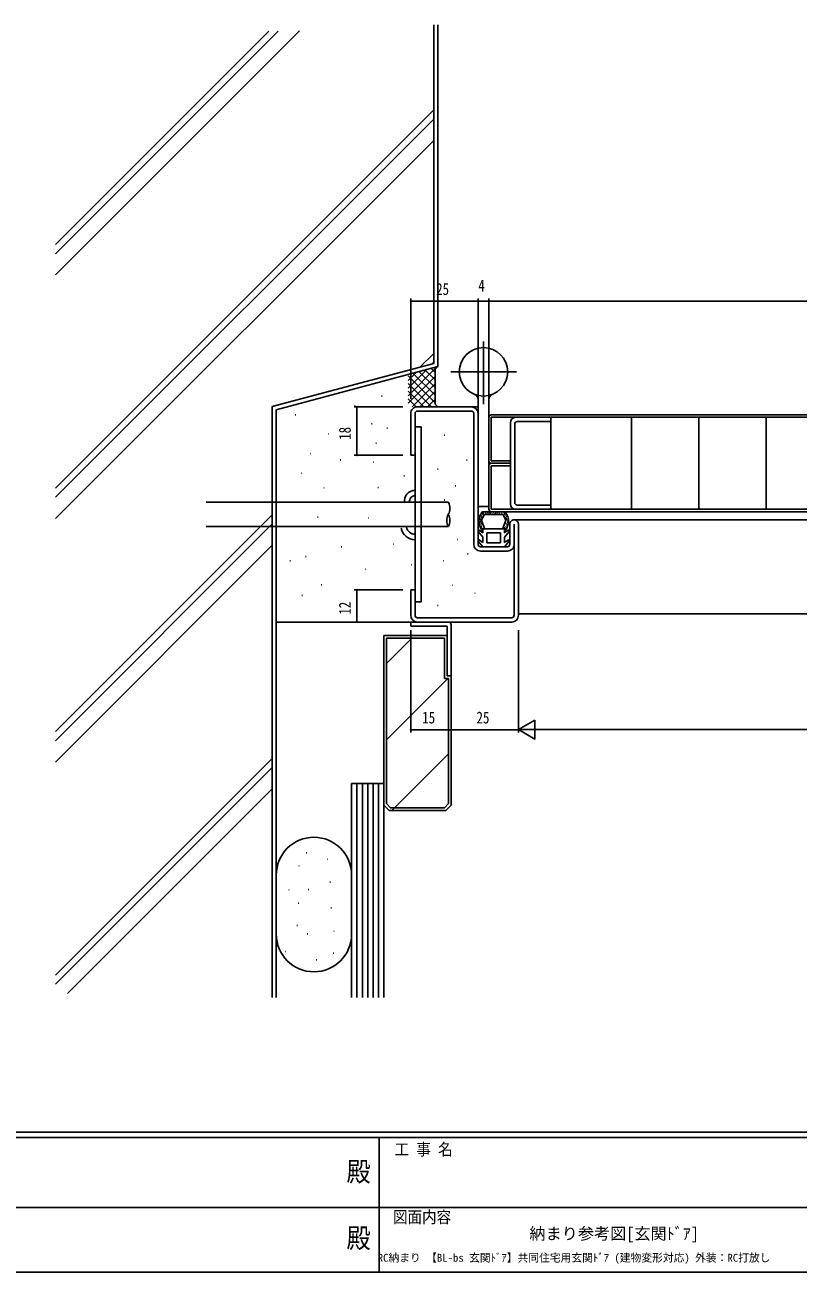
# Model space of a CAD drawing. Units: millimetres, scale not verified. Extents: x -567 to 567, y -403 to 403.
# Drawn here: x -144.3 to 143, y -403 to 60.5 of the extents above; entities that cross this region are included whole.
import ezdxf
from ezdxf.enums import TextEntityAlignment as Align

# ---------------------------------------------------------------- set-up
doc = ezdxf.new("R2010")
doc.units = ezdxf.units.MM
doc.header["$LTSCALE"] = 2
for name, color, linetype in [('0-1_USER1', 3, 'Continuous'), ('0-2_YKK_11', 7, 'Continuous'), ('0-3_YKK_12', 2, 'Continuous'), ('0-4_YKK_13', 4, 'Continuous'), ('0-5_YKK_D', 6, 'Continuous'), ('0-6_YKK_ZWAK', 7, 'Continuous'), ('0-7_YSS_K', 3, 'Continuous')]:
    doc.layers.add(name, color=color, linetype=linetype)
doc.styles.add('ＭＳ ゴシック', font='')
doc.styles.get('ＭＳ ゴシック').set_extended_font_data('MS Gothic')

msp = doc.modelspace()

# ---------------------------------------------------------------- linework, layer by layer
at = {"layer": '0-2_YKK_11'}
for p, q in [((21.584, -81.397), (1.584, -81.397)), ((1.584, -82.997), (21.584, -82.997)), ((-0.916, -83.897), (-0.916, -99.397)), ((0.684, -99.397), (0.684, -83.897)), ((22.484, -83.897), (22.485, -132.497)), ((24.085, -132.497), (24.084, -83.897)), ((36.084, -87.298), (36.084, -117.498)), ((37.684, -116.998), (37.684, -87.798)), ((51.084, -85.298), (38.084, -85.298)), ((38.584, -86.898), (51.084, -86.898)), ((51.084, -86.898), (51.084, -85.298)), ((-0.916, -99.397), (0.684, -99.397)), ((38.084, -119.498), (51.084, -119.498)), ((51.084, -117.898), (38.584, -117.898)), ((51.084, -119.498), (51.084, -117.898)), ((35.884, -124.997), (35.885, -132.497)), ((37.484, -124.997), (37.485, -158.897)), ((39.085, -158.897), (39.085, -124.997)), ((34.985, -133.397), (24.985, -133.397)), ((24.985, -134.997), (34.985, -134.997)), ((-0.915, -149.397), (-0.915, -158.897)), ((0.685, -149.397), (-0.915, -149.397)), ((0.685, -158.897), (0.685, -149.397)), ((-0.915, -162.897), (-0.915, -161.397)), ((-0.915, -161.397), (13.085, -161.397)), ((36.585, -159.797), (1.585, -159.797)), ((1.585, -161.397), (36.585, -161.397)), ((12.585, -162.897), (-0.915, -162.897)), ((12.585, -181.397), (12.585, -162.897)), ((14.085, -162.397), (14.085, -181.397)), ((14.085, -181.397), (12.585, -181.397))]:
    msp.add_line(p, q, dxfattribs=at)
for centre, radius, start, end in [((1.584, -83.897), 2.5, 90, 180.00027), ((1.584, -83.897), 0.9, 90, 180.00027), ((21.584, -83.897), 2.5, 0.00027, 90), ((21.584, -83.897), 0.9, 0.00027, 90), ((38.084, -87.298), 2, 90, 180), ((38.584, -87.798), 0.9, 90, 180), ((38.084, -117.498), 2, 180, 270), ((38.584, -116.998), 0.9, 180, 270), ((37.484, -124.997), 1.6, 0.00027, 180.00082), ((24.985, -132.497), 2.5, 180.00027, 270), ((24.985, -132.497), 0.9, 180.00027, 270), ((34.985, -132.497), 0.9, 270, 359.9993), ((34.985, -132.497), 2.5, 270, 0.00027), ((1.585, -158.897), 2.5, 180.00027, 270), ((1.585, -158.897), 0.9, 180.00027, 270), ((13.085, -162.397), 1, 0, 90), ((36.585, -158.897), 0.9, 270, 0.00027), ((36.585, -158.897), 2.5, 270, 0.00027)]:
    msp.add_arc(centre, radius, start, end, dxfattribs=at)
at = {"layer": '0-3_YKK_12'}
for p, q in [((21.585, -81.397), (24.085, -81.397)), ((156.084, -123.397), (37.484, -123.397)), ((39.085, -158.397), (169.584, -158.397))]:
    msp.add_line(p, q, dxfattribs=at)
at = {"layer": '0-4_YKK_13'}
for p, q in [((26.085, -57.152), (26.085, -80.356)), ((13.908, -68.397), (38.381, -68.397)), ((24.085, -78.644), (24.085, -83.897)), ((28.085, -78.644), (28.085, -118.397)), ((28.985, -85.298), (28.985, -101.498)), ((28.985, -85.298), (38.584, -85.298)), ((169.584, -84.398), (29.085, -84.398)), ((51.084, -85.298), (169.537, -85.298)), ((51.084, -119.497), (51.084, -85.298)), ((81.084, -119.497), (81.084, -85.298)), ((106.084, -119.497), (106.084, -85.298)), ((131.084, -119.497), (131.084, -85.298)), ((0.685, -153.897), (0.685, -88.897)), ((0.685, -88.897), (2.985, -88.897)), ((2.985, -88.897), (2.985, -153.897)), ((36.084, -101.497), (28.985, -101.497)), ((28.985, -103.297), (28.985, -119.498)), ((28.985, -103.297), (36.084, -103.297)), ((29.085, -102.397), (36.084, -102.397)), ((24.085, -118.397), (28.085, -118.397)), ((34.132, -120.397), (25.646, -120.397)), ((28.085, -118.397), (28.085, -119.397)), ((38.543, -119.497), (28.985, -119.498)), ((30.893, -120.397), (156.084, -120.397)), ((33.493, -120.431), (33.693, -120.431)), ((169.537, -119.497), (51.084, -119.497)), ((24.607, -124.785), (24.807, -124.785)), ((24.797, -124.153), (24.997, -124.153)), ((24.809, -123.389), (25.009, -123.389)), ((24.941, -122.996), (25.141, -122.996)), ((24.976, -124.177), (25.176, -124.177)), ((25.012, -123.58), (25.212, -123.58)), ((25.108, -122.399), (25.308, -122.399)), ((25.143, -124.868), (25.343, -124.868)), ((25.215, -123.127), (25.415, -123.127)), ((25.322, -121.922), (25.522, -121.922)), ((25.346, -122.626), (25.546, -122.626)), ((25.37, -124.701), (25.57, -124.701)), ((25.382, -122.387), (25.582, -122.387)), ((26.37, -121.397), (25.408, -123.503)), ((25.408, -123.503), (26.314, -126.286)), ((25.656, -121.182), (25.856, -121.182)), ((25.847, -121.481), (26.047, -121.481)), ((25.907, -120.55), (26.107, -120.55)), ((26.002, -121.099), (26.202, -121.099)), ((26.37, -121.397), (33.408, -121.397)), ((26.682, -120.895), (26.882, -120.895)), ((26.968, -121.181), (27.168, -121.181)), ((27.415, -120.698), (27.615, -120.698)), ((27.683, -120.967), (27.883, -120.967)), ((28.13, -120.984), (28.33, -120.984)), ((28.487, -120.752), (28.687, -120.752)), ((28.756, -120.895), (28.956, -120.895)), ((29.417, -121.127), (29.617, -121.127)), ((29.756, -120.716), (29.956, -120.716)), ((30.203, -121.127), (30.403, -121.127)), ((30.489, -120.788), (30.689, -120.788)), ((30.882, -121.074), (31.082, -121.074)), ((31.311, -120.931), (31.511, -120.931)), ((31.901, -120.877), (32.101, -120.877)), ((31.973, -121.27), (32.173, -121.27)), ((32.813, -120.806), (33.013, -120.806)), ((34.371, -123.503), (33.408, -121.397)), ((33.464, -126.286), (34.371, -123.503)), ((33.617, -121.092), (33.817, -121.092)), ((33.684, -121.54), (33.884, -121.54)), ((33.804, -121.194), (34.004, -121.194)), ((33.923, -120.693), (34.123, -120.693)), ((34.09, -121.779), (34.29, -121.779)), ((34.221, -121.302), (34.421, -121.302)), ((34.281, -122.697), (34.481, -122.697)), ((34.448, -124.773), (34.648, -124.773)), ((34.495, -122.316), (34.695, -122.316)), ((34.698, -123.031), (34.898, -123.031)), ((34.722, -123.449), (34.922, -123.449)), ((34.853, -124.272), (35.053, -124.272)), ((35.008, -124.88), (35.208, -124.88)), ((35.02, -123.592), (35.22, -123.592)), ((35.056, -124.129), (35.256, -124.129)), ((25.889, -129.797), (24.145, -127.719)), ((25.889, -128.178), (24.541, -127.276)), ((25.138, -125.2), (25.338, -125.2)), ((25.185, -125.623), (25.385, -125.623)), ((25.244, -126.01), (25.444, -126.01)), ((25.572, -126.631), (25.772, -126.631)), ((25.889, -126.697), (29.889, -126.697)), ((25.889, -128.178), (25.889, -126.697)), ((27.389, -128.197), (29.889, -128.197)), ((27.389, -131.897), (27.389, -128.197)), ((33.889, -126.697), (29.889, -126.697)), ((32.389, -128.197), (29.889, -128.197)), ((32.389, -131.897), (32.389, -128.197)), ((33.811, -128.27), (35.258, -127.302)), ((33.818, -126.362), (34.018, -126.362)), ((33.889, -128.263), (33.889, -126.697)), ((33.889, -129.797), (33.972, -129.75)), ((33.972, -129.75), (35.655, -127.744)), ((34.111, -126.033), (34.311, -126.033)), ((34.17, -126.737), (34.37, -126.737)), ((34.592, -125.857), (34.792, -125.857)), ((34.651, -125.294), (34.851, -125.294)), ((25.889, -133.397), (24.145, -131.319)), ((25.889, -131.778), (24.541, -130.876)), ((25.889, -131.778), (25.889, -129.797)), ((29.985, -133.397), (25.889, -133.397)), ((29.889, -131.897), (27.389, -131.897)), ((29.889, -131.897), (32.389, -131.897)), ((29.985, -133.397), (33.889, -133.397)), ((33.811, -131.87), (35.258, -130.902)), ((33.889, -131.863), (33.889, -129.797)), ((33.889, -133.397), (33.972, -133.35)), ((33.972, -133.35), (35.655, -131.344)), ((2.985, -153.897), (0.685, -153.897))]:
    msp.add_line(p, q, dxfattribs=at)
msp.add_circle((26.085, -68.397), 9, dxfattribs=at)
for centre, radius, start, end in [((22.085, -78.644), 2, 0, 68.67655), ((30.085, -78.644), 2, 111.32386, 180), ((29.085, -85.398), 1, 90, 180), ((29.085, -101.397), 1, 180, 270), ((29.085, -103.397), 1, 90, 180), ((29.889, -123.897), 5.5, 140.48036, 223.34175), ((29.085, -119.397), 1, 180, 270), ((29.889, -123.897), 5.5, 316.65824, 39.51963), ((24.375, -127.526), 0.3, 56.21114, 220.00244), ((29.889, -123.897), 4.3, 213.7499, 220.62928), ((29.889, -123.897), 4.3, 319.37051, 326.2499), ((35.425, -127.551), 0.3, 319.99756, 123.78886), ((24.375, -131.126), 0.3, 56.21114, 220.00244), ((35.425, -131.151), 0.3, 319.99756, 123.78886)]:
    msp.add_arc(centre, radius, start, end, dxfattribs=at)
at = {"layer": '0-5_YKK_D'}
for p, q in [((-0.916, -78.397), (-0.916, -41.152)), ((24.085, -78.397), (24.085, -41.152)), ((24.085, -78.397), (24.085, -41.152)), ((28.085, -78.397), (28.085, -41.152)), ((28.085, -78.397), (28.085, -41.152)), ((24.085, -42.152), (-0.916, -42.152)), ((28.085, -42.152), (24.085, -42.152)), ((306.085, -42.152), (28.085, -42.152)), ((-3.915, -81.397), (-21.916, -81.397)), ((-20.916, -81.397), (-20.916, -99.398)), ((-3.915, -99.397), (-21.916, -99.398)), ((-3.915, -149.397), (-21.916, -149.397)), ((-20.916, -149.397), (-20.916, -161.397)), ((-3.915, -161.397), (-21.916, -161.397)), ((-0.915, -164.397), (-0.915, -202.398)), ((14.085, -164.397), (14.085, -202.398)), ((14.085, -164.397), (14.085, -202.398)), ((39.085, -164.397), (39.085, -202.397)), ((39.085, -164.397), (39.085, -202.398)), ((39.085, -201.397), (45.147, -197.897)), ((14.085, -201.398), (-0.915, -201.398)), ((39.085, -201.398), (14.085, -201.398)), ((39.085, -201.397), (51.209, -201.397)), ((268.085, -201.397), (46.085, -201.397))]:
    msp.add_line(p, q, dxfattribs=at)
msp.add_lwpolyline([(39.085, -201.397), (45.147, -204.897), (45.147, -197.897)], dxfattribs=at)
for centre, start, end in [((-0.916, -42.152), 0.00001, 180.00001), ((-0.916, -42.152), 180.00001, 0.00001), ((24.085, -42.152), 0, 180), ((24.085, -42.152), 0.00001, 180.00001), ((24.085, -42.152), 180, 0), ((24.085, -42.152), 180.00001, 0.00001), ((28.085, -42.152), 0, 180), ((28.085, -42.152), 0, 180), ((28.085, -42.152), 180, 0), ((28.085, -42.152), 180, 0), ((-20.916, -81.397), 90.00027, 270.00027), ((-20.916, -81.397), 270.00027, 90.00027), ((-20.916, -99.398), 90.00027, 270.00027), ((-20.916, -99.398), 270.00027, 90.00027), ((-20.916, -149.397), 90, 270), ((-20.916, -149.397), 270, 90), ((-20.916, -161.397), 90, 270), ((-20.916, -161.397), 270, 90), ((-0.915, -201.398), 0, 180), ((-0.915, -201.398), 180, 0), ((14.085, -201.398), 0.00027, 180.00027), ((14.085, -201.398), 0, 180), ((14.085, -201.398), 180.00027, 0.00027), ((14.085, -201.398), 180, 0)]:
    msp.add_arc(centre, 0.106, start, end, dxfattribs=at)
at = {"layer": '0-6_YKK_ZWAK'}
for p, q in [((537.3, -351), (-562.7, -351)), ((483.3, -353), (-562.7, -353)), ((-12.7, -353), (-12.7, -403)), ((-194.7, -378.999), (-10.7, -378.999)), ((-10.7, -378.999), (173.3, -378.999)), ((-562.7, -403), (483.3, -403))]:
    msp.add_line(p, q, dxfattribs=at)
at = {"layer": '0-7_YSS_K'}
for p, q in [((7.585, 60.542), (7.585, -65.246)), ((9.085, 60.542), (9.085, -66.397)), ((-132.964, -32.402), (-42.226, 58.336)), ((-132.964, -24.482), (-50.257, 58.225)), ((-132.964, -21.088), (-53.698, 58.178)), ((7.585, 59.022), (7.585, -65.246)), ((9.085, 59.022), (9.085, -66.397)), ((-132.964, -111.598), (7.585, 28.951)), ((-132.964, -114.992), (7.585, 25.557)), ((-132.964, -122.912), (7.585, 17.637)), ((2.547, -66.596), (7.585, -61.559)), ((7.585, -65.246), (-52.415, -81.323)), ((7.585, -65.246), (-52.415, -81.323)), ((9.085, -66.397), (-50.915, -82.474)), ((9.085, -66.397), (-50.915, -82.474)), ((8.891, -66.449), (-1.915, -77.255)), ((5.027, -67.485), (-1.915, -74.427)), ((1.163, -68.52), (-1.915, -71.598)), ((8.085, -77.084), (-0.132, -68.867)), ((8.085, -74.255), (2.099, -68.269)), ((8.085, -71.427), (4.329, -67.671)), ((8.085, -68.598), (6.56, -67.074)), ((7.184, -65.354), (7.585, -64.953)), ((9.085, -66.397), (8.085, -67.397)), ((8.085, -67.397), (8.085, -80.397)), ((8.085, -79.912), (-1.915, -69.912)), ((8.085, -70.084), (-1.915, -80.084)), ((6.742, -81.397), (-1.915, -72.74)), ((8.085, -72.912), (-0.401, -81.397)), ((-11.755, -77.459), (-11.555, -77.459)), ((3.913, -81.397), (-1.915, -75.569)), ((1.085, -81.397), (-1.915, -78.397)), ((8.085, -75.74), (2.428, -81.397)), ((8.085, -78.569), (5.256, -81.397)), ((-52.415, -301), (-52.415, -81.323)), ((-52.415, -81.323), (-52.415, -299.5)), ((-50.915, -82.474), (-50.915, -301)), ((-50.915, -82.474), (-50.915, -299.5)), ((-21.811, -80.987), (-21.611, -80.987)), ((9.085, -81.397), (1.117, -81.397)), ((9.085, -81.397), (8.085, -80.397)), ((-43.866, -84.34), (-43.666, -84.34)), ((-15.46, -87.692), (-15.26, -87.692)), ((-31.515, -91.397), (-31.315, -91.397)), ((-9.814, -89.28), (-9.614, -89.28)), ((11.535, -91.926), (11.735, -91.926)), ((-13.872, -94.926), (-13.672, -94.926)), ((-38.22, -98.807), (-38.02, -98.807)), ((-27.105, -101.101), (-26.905, -101.101)), ((19.828, -101.278), (20.028, -101.278)), ((-41.572, -106.041), (-41.372, -106.041)), ((-14.93, -101.983), (-14.73, -101.983)), ((9.065, -104.63), (9.265, -104.63)), ((-3.462, -107.1), (-3.262, -107.1)), ((15.593, -110.805), (15.793, -110.805)), ((-33.28, -111.511), (-33.08, -111.511)), ((-13.166, -111.335), (-12.966, -111.335)), ((13.029, -116.896), (-76.968, -116.896)), ((11.535, -116.098), (11.735, -116.098)), ((-132.964, -202.108), (-52.415, -121.559)), ((-132.964, -205.502), (-52.415, -124.953)), ((-35.574, -122.45), (-35.374, -122.45)), ((-16.695, -122.626), (-16.495, -122.626)), ((13.029, -125.896), (-76.968, -125.896)), ((-132.964, -213.421), (-52.415, -132.872)), ((-26.752, -133.389), (-26.552, -133.389)), ((-7.52, -132.507), (-7.32, -132.507)), ((16.299, -130.743), (16.499, -130.743)), ((-45.807, -138.682), (-45.607, -138.682)), ((-39.984, -137.094), (-39.784, -137.094)), ((11.182, -138.682), (11.382, -138.682)), ((20.181, -136.036), (20.381, -136.036)), ((-17.93, -141.682), (-17.73, -141.682)), ((-0.815, -140.094), (-0.615, -140.094)), ((-34.162, -147.504), (-33.962, -147.504)), ((14.535, -147.681), (14.735, -147.681)), ((-41.396, -151.562), (-41.196, -151.562)), ((22.827, -150.68), (23.027, -150.68)), ((9.065, -155.267), (9.265, -155.267)), ((0.685, -161.397), (-50.915, -161.397)), ((-10.915, -221.397), (-10.915, -166.401)), ((-10.915, -166.401), (12.585, -166.401)), ((12.585, -181.397), (12.585, -166.401)), ((-9.915, -228.901), (-9.915, -167.401)), ((-0.484, -167.401), (-9.915, -176.832)), ((-9.915, -167.401), (11.585, -167.401)), ((11.585, -182.401), (11.585, -167.401)), ((12.8, -182.401), (-9.915, -205.116)), ((13.085, -182.401), (11.585, -182.401)), ((12.585, -181.397), (14.085, -181.397)), ((13.085, -182.401), (13.085, -228.901)), ((14.085, -181.397), (14.085, -229.401)), ((-132.964, -292.617), (-52.415, -212.068)), ((12.8, -210.685), (-7.915, -231.401)), ((-132.964, -296.011), (-52.415, -215.463)), ((-22.915, -221.397), (-22.915, -301)), ((-10.915, -221.397), (-22.915, -221.397)), ((-20.915, -221.397), (-20.915, -301)), ((-18.915, -221.397), (-18.915, -301)), ((-16.915, -221.397), (-16.915, -301)), ((-14.915, -221.397), (-14.915, -301)), ((-12.915, -221.397), (-12.915, -301)), ((-10.915, -229.401), (-10.915, -221.401)), ((-10.915, -222.397), (-10.915, -301)), ((-128.533, -299.5), (-52.415, -223.382)), ((-8.415, -230.401), (-9.915, -228.901)), ((-8.415, -230.401), (11.585, -230.401)), ((13.085, -228.901), (11.585, -230.401)), ((14.085, -229.401), (12.085, -231.401)), ((-39.554, -247.226), (-39.754, -247.226)), ((-31.814, -249.513), (-32.014, -249.513)), ((-42.369, -251.976), (-42.569, -251.976)), ((-50.915, -277.401), (-50.915, -255.401)), ((-30.758, -258.133), (-30.958, -258.133)), ((-22.915, -255.401), (-22.915, -277.401)), ((-46.063, -260.948), (-46.263, -260.948)), ((-38.85, -260.772), (-39.05, -260.772)), ((-42.545, -265.874), (-42.745, -265.874)), ((-30.406, -267.633), (-30.606, -267.633)), ((-43.073, -274.142), (-43.273, -274.142)), ((-39.202, -277.309), (-39.402, -277.309)), ((-29.351, -276.253), (-29.551, -276.253)), ((-47.295, -283.818), (-47.495, -283.818)), ((-35.86, -286.984), (-36.06, -286.984)), ((-29.527, -284.521), (-29.727, -284.521))]:
    msp.add_line(p, q, dxfattribs=at)
msp.add_lwpolyline([(12.085, -231.401), (-8.915, -231.401), (-10.915, -229.401)], dxfattribs=at)
for centre, radius, start, end in [((0.685, -116.433), 3.979, 90, 189.99993), ((0.685, -116.433), 2.024, 90, 189.99993), ((9.132, -119.146), 4.5, 330.00002, 29.99998), ((16.926, -123.646), 4.5, 149.99998, 210.00002), ((9.132, -123.646), 4.5, 329.99998, 30.00002), ((0.685, -125.572), 5.213, 189.99993, 270), ((0.685, -125.572), 3.217, 189.99993, 270), ((-36.915, -255.401), 14, 0, 180), ((-36.915, -277.401), 14, 180, 0)]:
    msp.add_arc(centre, radius, start, end, dxfattribs=at)

# ---------------------------------------------------------------- texts
at = {"layer": '0-1_USER1', "style": 'ＭＳ ゴシック'}
for s, height, p in [('納まり参考図[玄関ﾄﾞｱ] ', 4.399, (43.153, -392.213)), ('RC納まり 【BL-bs 玄関ﾄﾞｱ】共同住宅用玄関ﾄﾞｱ (建物変形対応) 外装：RC打放し', 2.933, (-13.21, -400.035))]:
    msp.add_text(s, height=height, dxfattribs=at).set_placement(p, align=Align.BOTTOM_LEFT)
at = {"layer": '0-5_YKK_D', "style": 'ＭＳ ゴシック', "width": 0.8}
for s, p in [('25', (8.502, -41.152)), ('4', (24.172, -39.857)), ('15', (3.344, -200.398)), ('25', (23.503, -200.398))]:
    msp.add_text(s, height=4.399, dxfattribs=at).set_placement(p, align=Align.BOTTOM_LEFT)
for s, p in [('18', (-21.916, -93.662)), ('12', (-21.916, -158.65))]:
    msp.add_text(s, height=4.399, rotation=90, dxfattribs=at).set_placement(p, align=Align.BOTTOM_LEFT)
at = {"layer": '0-6_YKK_ZWAK', "style": 'ＭＳ ゴシック', "width": 0.9}
for s, height, p in [('工 事 名', 4.399, (-6.968, -360.904)), ('殿', 7.331, (-24.817, -371.509)), ('図面内容', 4.399, (-7.532, -386.069)), ('殿', 7.331, (-24.817, -396.254))]:
    msp.add_text(s, height=height, dxfattribs=at).set_placement(p, align=Align.BOTTOM_LEFT)

doc.saveas('drawing.dxf')
